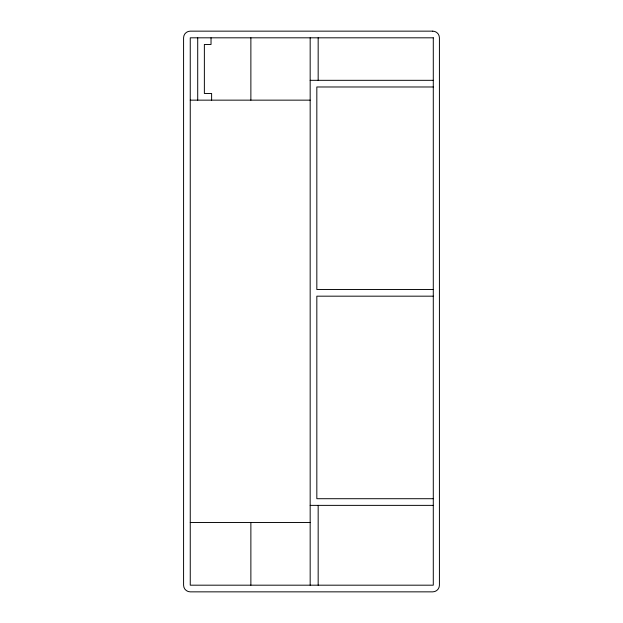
<?xml version="1.0" encoding="UTF-8"?>
<svg xmlns="http://www.w3.org/2000/svg" width="623" height="623" viewBox="0 0 623 623"><rect width="100%" height="100%" fill="white"/><g stroke="black" fill="none" stroke-linecap="round" stroke-linejoin="round"><path stroke-width="0.93" d="M310.168 80.32L433.289 80.32M433.289 86.979L316.827 86.979L316.827 289.516L433.289 289.516M190.249 100.147L310.168 100.147M433.289 296.174L316.827 296.174L316.827 498.712L433.289 498.712M310.168 505.37L433.289 505.37M190.249 522.502L310.168 522.502M318.166 37.816L318.166 80.32M318.166 505.37L318.166 585.184M310.168 37.816L310.168 585.184M250.874 37.816L250.874 100.147M250.874 522.502L250.874 585.184M211.618 100.147L211.618 93.481L204.367 93.481L204.367 44.474L211.033 44.474L211.033 37.816M197.709 37.816L197.709 100.147M432.751 31.15L190.249 31.15A6.666 6.666 0 0 0 183.583 37.816L183.583 585.184A6.666 6.666 0 0 0 190.249 591.85L432.751 591.85A6.666 6.666 0 0 0 439.417 585.184L439.417 37.816A6.666 6.666 0 0 0 432.751 31.15M433.289 37.816L190.249 37.816L190.249 585.184L433.289 585.184L433.289 37.816"/></g></svg>
